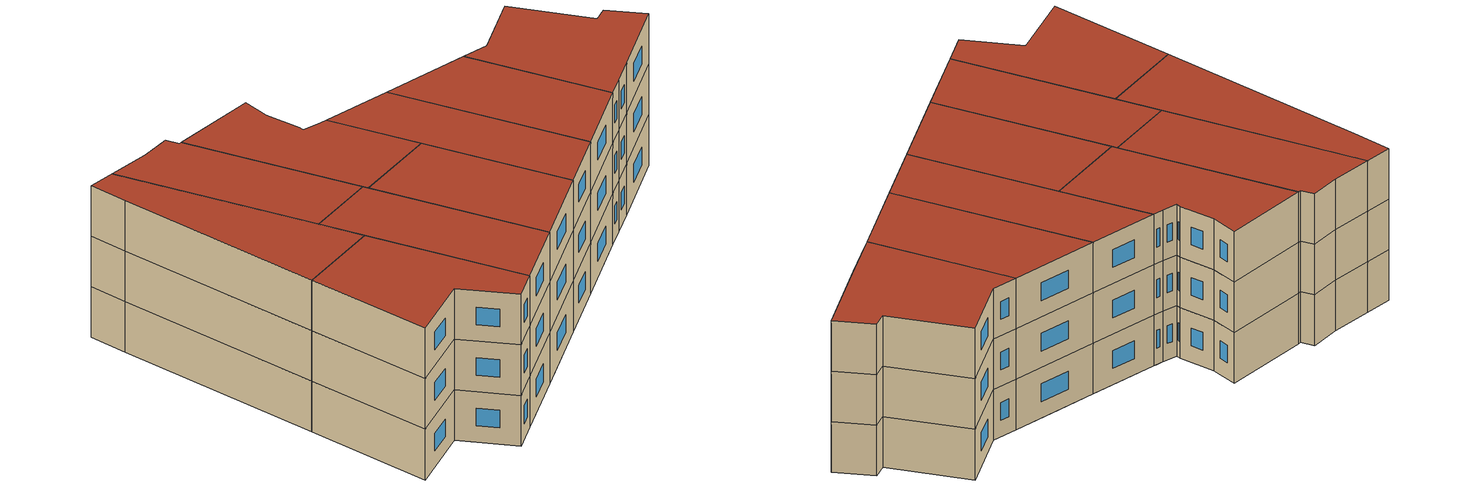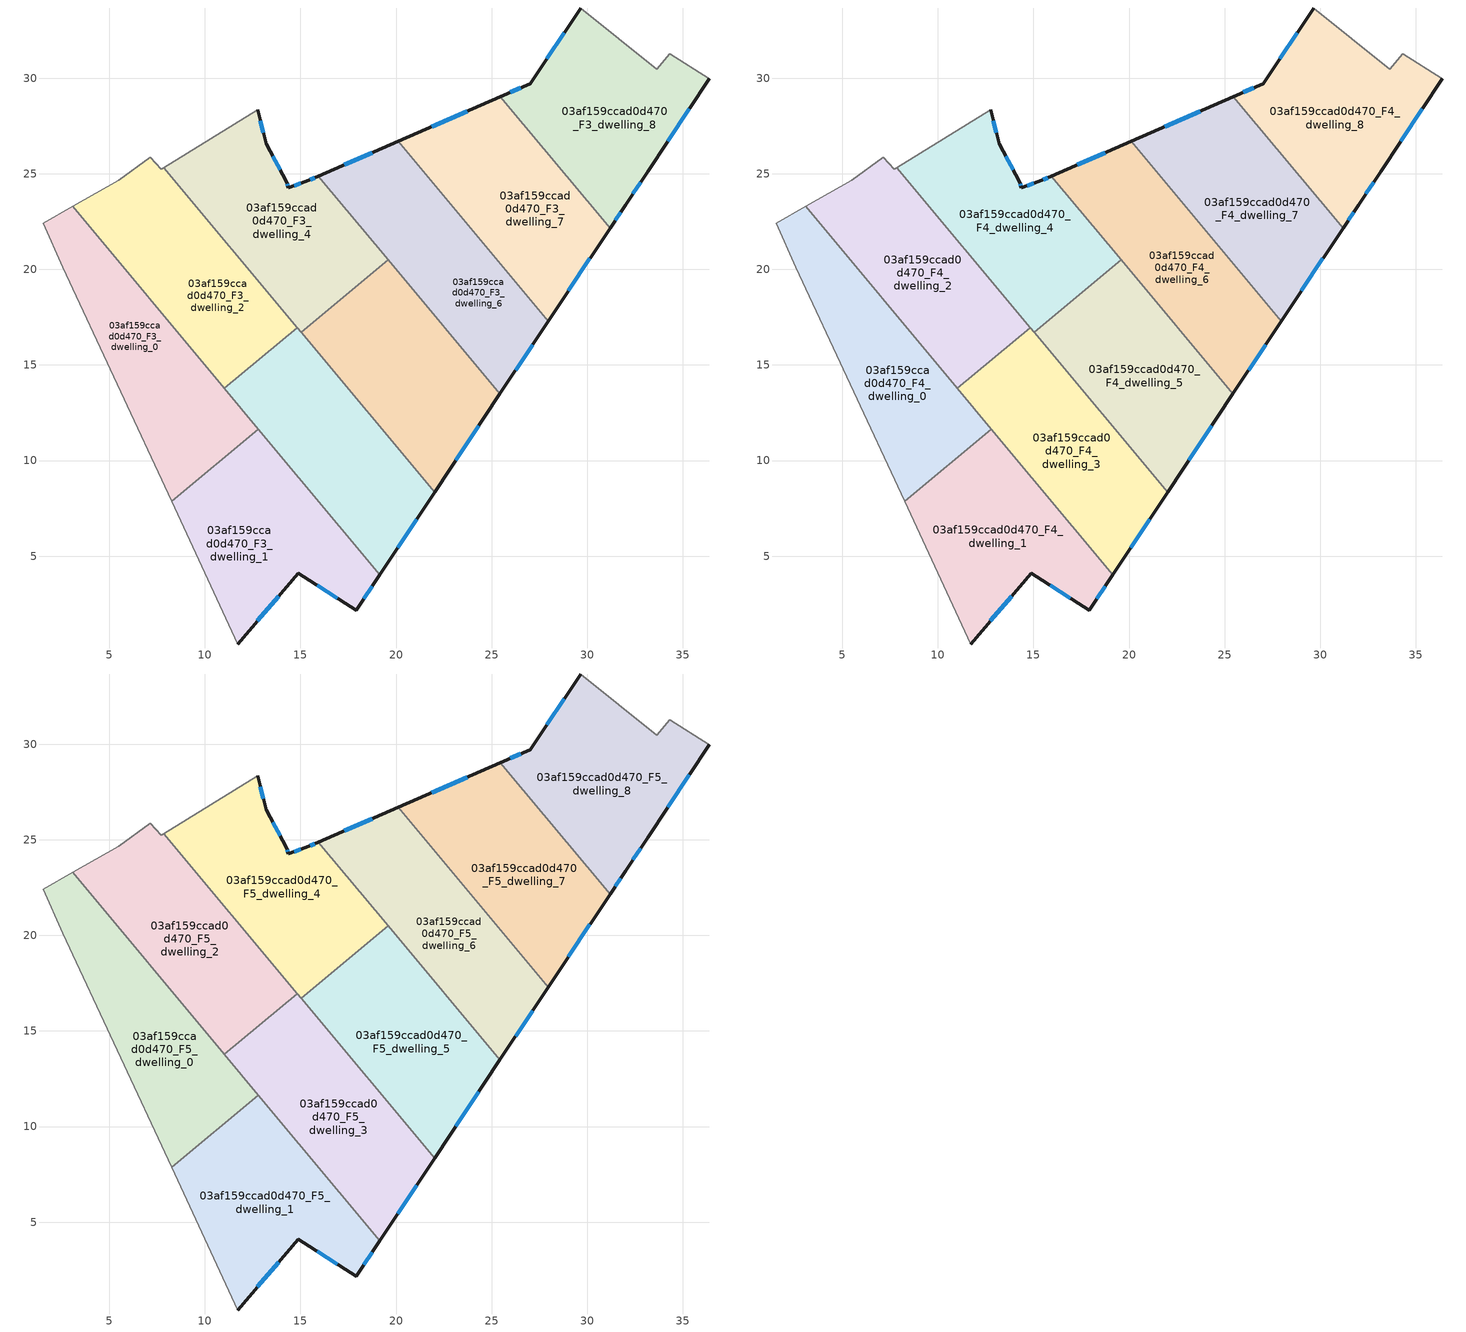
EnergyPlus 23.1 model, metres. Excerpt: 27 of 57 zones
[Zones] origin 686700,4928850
03af159ccad0d470_F3_dwelling_0
 floor to 03af159ccad0d470_F2_dwelling_0 (EU_floor_Construction): 3.1,23.29 9.95,15.08 10.51,13.88 6.37,11.95 2.57,20.12 1.55,22.42 z9
 floor to 03af159ccad0d470_F2_dwelling_1 (EU_floor_Construction): 10.51,13.88 11.89,10.89 8.27,7.87 6.37,11.95 z9
 floor to 03af159ccad0d470_F2_dwelling_3 (EU_floor_Construction): 11.11,13.68 12.8,11.65 11.89,10.89 10.69,13.49 z9
 floor to 03af159ccad0d470_F2_dwelling_2 (EU_floor_Construction): 9.95,15.08 11.11,13.68 10.69,13.49 z9
 wall adiabatic (EU_wall_Construction): 3.1,23.29 1.55,22.42 2.57,20.12 8.27,7.87 z9:12
 wall to 03af159ccad0d470_F3_dwelling_1 (EU_wall_Construction): 8.27,7.87 12.81,11.65 z9:12
 wall to 03af159ccad0d470_F3_dwelling_2 (EU_wall_Construction): 11.03,13.78 3.1,23.29 z9:12
 wall to 03af159ccad0d470_F3_dwelling_3 (EU_wall_Construction): 12.81,11.65 11.03,13.78 z9:12
03af159ccad0d470_F3_dwelling_1
 floor to 03af159ccad0d470_F2_dwelling_1 (EU_floor_Construction): 11.89,10.89 15.11,3.96 14.88,4.11 11.73,0.41 8.27,7.87 z9
 floor to 03af159ccad0d470_F2_dwelling_3 (EU_floor_Construction): 12.8,11.65 19.16,4.04 17.92,2.18 15.11,3.96 11.89,10.89 z9
 wall outside (EU_wall_Construction): 11.73,0.41 14.88,4.11 17.92,2.18 19.16,4.04 z9:12
 wall adiabatic (EU_wall_Construction): 8.27,7.87 11.73,0.41 z9:12
 wall to 03af159ccad0d470_F3_dwelling_3 (EU_wall_Construction): 19.16,4.04 12.81,11.65 z9:12
 window (EU_Window_Construction): 18.32,2.78 18.75,3.43 / 15.87,3.48 16.93,2.81 / 12.76,1.61 13.86,2.91 z9.98:11.02
03af159ccad0d470_F3_dwelling_2
 floor to 03af159ccad0d470_F2_dwelling_2 (EU_floor_Construction): 7.86,25.32 12.65,19.57 14.14,16.38 11.03,13.78 9.95,15.08 5.5,24.65 5.51,24.66 7.15,25.85 7.72,25.24 z9
 floor to 03af159ccad0d470_F2_dwelling_0 (EU_floor_Construction): 5.5,24.65 9.95,15.08 3.1,23.29 z9
 floor adiabatic (EU_floor_Construction): 12.65,19.57 14.83,16.96 14.14,16.38 z9
 wall adiabatic (EU_wall_Construction): 7.86,25.32 7.72,25.24 7.15,25.85 5.51,24.66 3.1,23.29 z9:12
 wall to 03af159ccad0d470_F3_dwelling_3 (EU_wall_Construction): 11.03,13.78 14.83,16.96 z9:12
 wall to 03af159ccad0d470_F3_dwelling_4 (EU_wall_Construction): 14.83,16.96 7.86,25.32 z9:12
03af159ccad0d470_F3_dwelling_3
 floor to 03af159ccad0d470_F2_dwelling_3 (EU_floor_Construction): 14.63,15.32 19.58,4.67 19.16,4.04 11.11,13.68 z9
 floor to 03af159ccad0d470_F2_dwelling_2 (EU_floor_Construction): 14.14,16.38 14.63,15.32 11.11,13.68 11.03,13.78 z9
 floor to 03af159ccad0d470_F2_dwelling_5 (EU_floor_Construction): 15.45,16.22 22.02,8.34 19.58,4.67 14.43,15.75 z9
 floor to 03af159ccad0d470_F2_dwelling_4 (EU_floor_Construction): 14.83,16.96 15.45,16.22 14.43,15.75 14.14,16.38 z9
 wall outside (EU_wall_Construction): 19.16,4.04 22.02,8.34 z9:12
 wall to 03af159ccad0d470_F3_dwelling_5 (EU_wall_Construction): 22.02,8.34 15.04,16.7 z9:12
 wall to 03af159ccad0d470_F3_dwelling_4 (EU_wall_Construction): 15.04,16.7 14.83,16.96 z9:12
 window (EU_Window_Construction): 20.09,5.44 21.09,6.94 z9.98:11.02
03af159ccad0d470_F3_dwelling_4
 floor to 03af159ccad0d470_F2_dwelling_4 (EU_floor_Construction): 15.74,24.78 18.25,19.37 15.05,16.7 12.65,19.57 9.51,26.34 12.76,28.35 13.2,26.56 14.29,24.57 14.37,24.27 15.31,24.6 z9
 floor to 03af159ccad0d470_F2_dwelling_2 (EU_floor_Construction): 9.51,26.34 12.65,19.57 7.86,25.32 z9
 floor to 03af159ccad0d470_F2_dwelling_6 (EU_floor_Construction): 15.94,24.87 19.59,20.5 18.25,19.37 15.74,24.78 z9
 wall outside (EU_wall_Construction): 15.94,24.87 15.31,24.6 14.37,24.27 14.29,24.57 13.2,26.56 12.76,28.35 z9:12
 wall to 03af159ccad0d470_F3_dwelling_5 (EU_wall_Construction): 15.05,16.7 19.59,20.5 z9:12
 wall adiabatic (EU_wall_Construction): 12.76,28.35 7.86,25.32 z9:12
 wall to 03af159ccad0d470_F3_dwelling_6 (EU_wall_Construction): 19.59,20.5 15.94,24.87 z9:12
 window (EU_Window_Construction): 13.06,27.14 12.91,27.77 / 13.94,25.22 13.56,25.91 / 14.35,24.37 14.32,24.47 / 15.01,24.49 14.68,24.38 / 15.74,24.78 15.52,24.69 z9.98:11.02
03af159ccad0d470_F3_dwelling_5
 floor to 03af159ccad0d470_F2_dwelling_6 (EU_floor_Construction): 23.82,15.43 25.02,12.86 22.82,9.55 18.25,19.37 19.59,20.5 z9
 floor to 03af159ccad0d470_F2_dwelling_4 (EU_floor_Construction): 18.25,19.37 18.96,17.85 15.45,16.22 15.05,16.7 z9
 floor to 03af159ccad0d470_F2_dwelling_7 (EU_floor_Construction): 23.82,15.43 25.44,13.49 25.02,12.86 z9
 floor to 03af159ccad0d470_F2_dwelling_5 (EU_floor_Construction): 18.96,17.85 22.82,9.55 22.02,8.34 15.45,16.22 z9
 wall outside (EU_wall_Construction): 22.02,8.34 25.44,13.49 z9:12
 wall to 03af159ccad0d470_F3_dwelling_6 (EU_wall_Construction): 25.44,13.49 19.59,20.5 z9:12
 window (EU_Window_Construction): 23.13,10.02 24.32,11.82 z9.98:11.02
03af159ccad0d470_F3_dwelling_6
 floor to 03af159ccad0d470_F2_dwelling_6 (EU_floor_Construction): 18.84,26.14 23.82,15.43 15.94,24.87 z9
 floor to 03af159ccad0d470_F2_dwelling_7 (EU_floor_Construction): 20.12,26.7 26.58,18.96 27.6,16.75 25.44,13.49 23.82,15.43 18.84,26.14 z9
 floor to 03af159ccad0d470_F2_dwelling_8 (EU_floor_Construction): 26.58,18.96 27.96,17.3 27.6,16.75 z9
 wall outside (EU_wall_Construction): 20.12,26.7 15.94,24.87 / 25.44,13.49 27.96,17.3 z9:12
 wall to 03af159ccad0d470_F3_dwelling_7 (EU_wall_Construction): 27.96,17.3 20.12,26.7 z9:12
 window (EU_Window_Construction): 18.76,26.11 17.3,25.47 / 26.26,14.73 27.14,16.06 z9.98:11.02
03af159ccad0d470_F3_dwelling_7
 floor to 03af159ccad0d470_F2_dwelling_7 (EU_floor_Construction): 22.5,27.74 26.58,18.96 20.12,26.7 z9
 floor to 03af159ccad0d470_F2_dwelling_8 (EU_floor_Construction): 25.46,29.03 30.06,23.51 30.9,21.71 27.96,17.3 26.58,18.96 22.5,27.74 z9
 floor to 03af159ccad0d470_F2_dwelling_9 (EU_floor_Construction): 30.06,23.51 31.19,22.16 30.9,21.71 z9
 wall outside (EU_wall_Construction): 25.46,29.03 20.12,26.7 / 27.96,17.3 31.19,22.16 z9:12
 wall to 03af159ccad0d470_F3_dwelling_8 (EU_wall_Construction): 31.19,22.16 25.46,29.03 z9:12
 window (EU_Window_Construction): 23.72,28.27 21.86,27.46 / 29.01,18.88 30.14,20.58 z9.98:11.02
03af159ccad0d470_F3_dwelling_8
 floor to 03af159ccad0d470_F2_dwelling_8 (EU_floor_Construction): 27.12,29.85 30.06,23.51 25.46,29.03 27.03,29.72 z9
 floor to 03af159ccad0d470_F2_dwelling_9 (EU_floor_Construction): 34.32,31.28 36.38,29.97 33.16,25.11 32.01,23.39 31.19,22.16 30.06,23.51 27.12,29.85 29.65,33.67 33.63,30.46 z9
 wall outside (EU_wall_Construction): 31.19,22.16 32.01,23.39 33.16,25.11 36.38,29.97 / 29.65,33.67 27.03,29.72 25.46,29.03 z9:12
 wall adiabatic (EU_wall_Construction): 36.38,29.97 34.32,31.28 33.63,30.46 29.65,33.67 z9:12
 window (EU_Window_Construction): 34.21,26.69 35.33,28.39 / 32.39,23.95 32.79,24.55 / 31.46,22.56 31.74,22.99 / 26.52,29.49 25.97,29.25 / 28.8,32.38 27.88,31 z9.98:11.02
03af159ccad0d470_F4_dwelling_0
 floor to 03af159ccad0d470_F3_dwelling_0 (EU_floor_Construction): 3.1,23.29 12.81,11.65 8.27,7.87 2.57,20.12 1.55,22.42 z12
 wall adiabatic (EU_wall_Construction): 3.1,23.29 1.55,22.42 2.57,20.12 8.27,7.87 z12:15
 wall to 03af159ccad0d470_F4_dwelling_1 (EU_wall_Construction): 8.27,7.87 12.81,11.65 z12:15
 wall to 03af159ccad0d470_F4_dwelling_2 (EU_wall_Construction): 11.03,13.78 3.1,23.29 z12:15
 wall to 03af159ccad0d470_F4_dwelling_3 (EU_wall_Construction): 12.81,11.65 11.03,13.78 z12:15
03af159ccad0d470_F4_dwelling_1
 floor to 03af159ccad0d470_F3_dwelling_1 (EU_floor_Construction): 12.81,11.65 19.16,4.04 17.92,2.18 14.88,4.11 11.73,0.41 8.27,7.87 z12
 wall outside (EU_wall_Construction): 11.73,0.41 14.88,4.11 17.92,2.18 19.16,4.04 z12:15
 wall adiabatic (EU_wall_Construction): 8.27,7.87 11.73,0.41 z12:15
 wall to 03af159ccad0d470_F4_dwelling_3 (EU_wall_Construction): 19.16,4.04 12.81,11.65 z12:15
 window (EU_Window_Construction): 18.32,2.78 18.75,3.43 / 15.87,3.48 16.93,2.81 / 12.76,1.61 13.86,2.91 z12.98:14.02
03af159ccad0d470_F4_dwelling_2
 floor to 03af159ccad0d470_F3_dwelling_2 (EU_floor_Construction): 7.86,25.32 14.83,16.96 11.03,13.78 3.1,23.29 5.51,24.66 7.15,25.85 7.72,25.24 z12
 wall adiabatic (EU_wall_Construction): 7.86,25.32 7.72,25.24 7.15,25.85 5.51,24.66 3.1,23.29 z12:15
 wall to 03af159ccad0d470_F4_dwelling_3 (EU_wall_Construction): 11.03,13.78 14.83,16.96 z12:15
 wall to 03af159ccad0d470_F4_dwelling_4 (EU_wall_Construction): 14.83,16.96 7.86,25.32 z12:15
03af159ccad0d470_F4_dwelling_3
 floor to 03af159ccad0d470_F3_dwelling_3 (EU_floor_Construction): 14.83,16.96 22.02,8.34 19.16,4.04 11.03,13.78 z12
 wall outside (EU_wall_Construction): 19.16,4.04 22.02,8.34 z12:15
 wall to 03af159ccad0d470_F4_dwelling_5 (EU_wall_Construction): 22.02,8.34 15.04,16.7 z12:15
 wall to 03af159ccad0d470_F4_dwelling_4 (EU_wall_Construction): 15.04,16.7 14.83,16.96 z12:15
 window (EU_Window_Construction): 20.09,5.44 21.09,6.94 z12.98:14.02
03af159ccad0d470_F4_dwelling_4
 floor to 03af159ccad0d470_F3_dwelling_4 (EU_floor_Construction): 15.94,24.87 19.59,20.5 15.05,16.7 7.86,25.32 12.76,28.35 13.2,26.56 14.29,24.57 14.37,24.27 15.31,24.6 z12
 wall outside (EU_wall_Construction): 15.94,24.87 15.31,24.6 14.37,24.27 14.29,24.57 13.2,26.56 12.76,28.35 z12:15
 wall to 03af159ccad0d470_F4_dwelling_5 (EU_wall_Construction): 15.05,16.7 19.59,20.5 z12:15
 wall adiabatic (EU_wall_Construction): 12.76,28.35 7.86,25.32 z12:15
 wall to 03af159ccad0d470_F4_dwelling_6 (EU_wall_Construction): 19.59,20.5 15.94,24.87 z12:15
 window (EU_Window_Construction): 13.06,27.14 12.91,27.77 / 13.94,25.22 13.56,25.91 / 14.35,24.37 14.32,24.47 / 15.01,24.49 14.68,24.38 / 15.74,24.78 15.52,24.69 z12.98:14.02
03af159ccad0d470_F4_dwelling_5
 floor to 03af159ccad0d470_F3_dwelling_5 (EU_floor_Construction): 19.59,20.5 25.44,13.49 22.02,8.34 15.05,16.7 z12
 wall outside (EU_wall_Construction): 22.02,8.34 25.44,13.49 z12:15
 wall to 03af159ccad0d470_F4_dwelling_6 (EU_wall_Construction): 25.44,13.49 19.59,20.5 z12:15
 window (EU_Window_Construction): 23.13,10.02 24.32,11.82 z12.98:14.02
03af159ccad0d470_F4_dwelling_6
 floor to 03af159ccad0d470_F3_dwelling_6 (EU_floor_Construction): 20.12,26.7 27.96,17.3 25.44,13.49 15.94,24.87 z12
 wall outside (EU_wall_Construction): 20.12,26.7 15.94,24.87 / 25.44,13.49 27.96,17.3 z12:15
 wall to 03af159ccad0d470_F4_dwelling_7 (EU_wall_Construction): 27.96,17.3 20.12,26.7 z12:15
 window (EU_Window_Construction): 18.76,26.11 17.3,25.47 / 26.26,14.73 27.14,16.06 z12.98:14.02
03af159ccad0d470_F4_dwelling_7
 floor to 03af159ccad0d470_F3_dwelling_7 (EU_floor_Construction): 25.46,29.03 31.19,22.16 27.96,17.3 20.12,26.7 z12
 wall outside (EU_wall_Construction): 25.46,29.03 20.12,26.7 / 27.96,17.3 31.19,22.16 z12:15
 wall to 03af159ccad0d470_F4_dwelling_8 (EU_wall_Construction): 31.19,22.16 25.46,29.03 z12:15
 window (EU_Window_Construction): 23.72,28.27 21.86,27.46 / 29.01,18.88 30.14,20.58 z12.98:14.02
03af159ccad0d470_F4_dwelling_8
 floor to 03af159ccad0d470_F3_dwelling_8 (EU_floor_Construction): 34.32,31.28 36.38,29.97 33.16,25.11 32.01,23.39 31.19,22.16 25.46,29.03 27.03,29.72 29.65,33.67 33.63,30.46 z12
 wall outside (EU_wall_Construction): 31.19,22.16 32.01,23.39 33.16,25.11 36.38,29.97 / 29.65,33.67 27.03,29.72 25.46,29.03 z12:15
 wall adiabatic (EU_wall_Construction): 36.38,29.97 34.32,31.28 33.63,30.46 29.65,33.67 z12:15
 window (EU_Window_Construction): 34.21,26.69 35.33,28.39 / 32.39,23.95 32.79,24.55 / 31.46,22.56 31.74,22.99 / 26.52,29.49 25.97,29.25 / 28.8,32.38 27.88,31 z12.98:14.02
03af159ccad0d470_F5_dwelling_0
 floor to 03af159ccad0d470_F4_dwelling_0 (EU_floor_Construction): 3.1,23.29 12.81,11.65 8.27,7.87 2.57,20.12 1.55,22.42 z15
 wall adiabatic (EU_wall_Construction): 3.1,23.29 1.55,22.42 2.57,20.12 8.27,7.87 z15:18
 wall to 03af159ccad0d470_F5_dwelling_1 (EU_wall_Construction): 8.27,7.87 12.81,11.65 z15:18
 wall to 03af159ccad0d470_F5_dwelling_2 (EU_wall_Construction): 11.03,13.78 3.1,23.29 z15:18
 wall to 03af159ccad0d470_F5_dwelling_3 (EU_wall_Construction): 12.81,11.65 11.03,13.78 z15:18
 roof outside (EU_roof_Construction): 12.81,11.65 3.1,23.29 1.55,22.42 2.57,20.12 8.27,7.87 z18
03af159ccad0d470_F5_dwelling_1
 floor to 03af159ccad0d470_F4_dwelling_1 (EU_floor_Construction): 12.81,11.65 19.16,4.04 17.92,2.18 14.88,4.11 11.73,0.41 8.27,7.87 z15
 wall outside (EU_wall_Construction): 11.73,0.41 14.88,4.11 17.92,2.18 19.16,4.04 z15:18
 wall adiabatic (EU_wall_Construction): 8.27,7.87 11.73,0.41 z15:18
 wall to 03af159ccad0d470_F5_dwelling_3 (EU_wall_Construction): 19.16,4.04 12.81,11.65 z15:18
 window (EU_Window_Construction): 18.32,2.78 18.75,3.43 / 15.87,3.48 16.93,2.81 / 12.76,1.61 13.86,2.91 z15.98:17.02
 roof outside (EU_roof_Construction): 17.92,2.18 19.16,4.04 12.81,11.65 8.27,7.87 11.73,0.41 14.88,4.11 z18
03af159ccad0d470_F5_dwelling_2
 floor to 03af159ccad0d470_F4_dwelling_2 (EU_floor_Construction): 7.86,25.32 14.83,16.96 11.03,13.78 3.1,23.29 5.51,24.66 7.15,25.85 7.72,25.24 z15
 wall adiabatic (EU_wall_Construction): 7.86,25.32 7.72,25.24 7.15,25.85 5.51,24.66 3.1,23.29 z15:18
 wall to 03af159ccad0d470_F5_dwelling_3 (EU_wall_Construction): 11.03,13.78 14.83,16.96 z15:18
 wall to 03af159ccad0d470_F5_dwelling_4 (EU_wall_Construction): 14.83,16.96 7.86,25.32 z15:18
 roof outside (EU_roof_Construction): 14.83,16.96 7.86,25.32 7.72,25.24 7.15,25.85 5.51,24.66 3.1,23.29 11.03,13.78 z18
03af159ccad0d470_F5_dwelling_3
 floor to 03af159ccad0d470_F4_dwelling_3 (EU_floor_Construction): 14.83,16.96 22.02,8.34 19.16,4.04 11.03,13.78 z15
 wall outside (EU_wall_Construction): 19.16,4.04 22.02,8.34 z15:18
 wall to 03af159ccad0d470_F5_dwelling_5 (EU_wall_Construction): 22.02,8.34 15.04,16.7 z15:18
 wall to 03af159ccad0d470_F5_dwelling_4 (EU_wall_Construction): 15.04,16.7 14.83,16.96 z15:18
 window (EU_Window_Construction): 20.09,5.44 21.09,6.94 z15.98:17.02
 roof outside (EU_roof_Construction): 19.16,4.04 22.02,8.34 14.83,16.96 11.03,13.78 z18
03af159ccad0d470_F5_dwelling_4
 floor to 03af159ccad0d470_F4_dwelling_4 (EU_floor_Construction): 15.94,24.87 19.59,20.5 15.05,16.7 7.86,25.32 12.76,28.35 13.2,26.56 14.29,24.57 14.37,24.27 15.31,24.6 z15
 wall outside (EU_wall_Construction): 15.94,24.87 15.31,24.6 14.37,24.27 14.29,24.57 13.2,26.56 12.76,28.35 z15:18
 wall to 03af159ccad0d470_F5_dwelling_5 (EU_wall_Construction): 15.05,16.7 19.59,20.5 z15:18
 wall adiabatic (EU_wall_Construction): 12.76,28.35 7.86,25.32 z15:18
 wall to 03af159ccad0d470_F5_dwelling_6 (EU_wall_Construction): 19.59,20.5 15.94,24.87 z15:18
 window (EU_Window_Construction): 13.06,27.14 12.91,27.77 / 13.94,25.22 13.56,25.91 / 14.35,24.37 14.32,24.47 / 15.01,24.49 14.68,24.38 / 15.74,24.78 15.52,24.69 z15.98:17.02
 roof outside (EU_roof_Construction): 19.59,20.5 15.94,24.87 15.31,24.6 14.37,24.27 14.29,24.57 13.2,26.56 12.76,28.35 7.86,25.32 15.05,16.7 z18
03af159ccad0d470_F5_dwelling_5
 floor to 03af159ccad0d470_F4_dwelling_5 (EU_floor_Construction): 19.59,20.5 25.44,13.49 22.02,8.34 15.05,16.7 z15
 wall outside (EU_wall_Construction): 22.02,8.34 25.44,13.49 z15:18
 wall to 03af159ccad0d470_F5_dwelling_6 (EU_wall_Construction): 25.44,13.49 19.59,20.5 z15:18
 window (EU_Window_Construction): 23.13,10.02 24.32,11.82 z15.98:17.02
 roof outside (EU_roof_Construction): 22.02,8.34 25.44,13.49 19.59,20.5 15.05,16.7 z18
03af159ccad0d470_F5_dwelling_6
 floor to 03af159ccad0d470_F4_dwelling_6 (EU_floor_Construction): 20.12,26.7 27.96,17.3 25.44,13.49 15.94,24.87 z15
 wall outside (EU_wall_Construction): 20.12,26.7 15.94,24.87 / 25.44,13.49 27.96,17.3 z15:18
 wall to 03af159ccad0d470_F5_dwelling_7 (EU_wall_Construction): 27.96,17.3 20.12,26.7 z15:18
 window (EU_Window_Construction): 18.76,26.11 17.3,25.47 / 26.26,14.73 27.14,16.06 z15.98:17.02
 roof outside (EU_roof_Construction): 25.44,13.49 27.96,17.3 20.12,26.7 15.94,24.87 z18
03af159ccad0d470_F5_dwelling_7
 floor to 03af159ccad0d470_F4_dwelling_7 (EU_floor_Construction): 25.46,29.03 31.19,22.16 27.96,17.3 20.12,26.7 z15
 wall outside (EU_wall_Construction): 25.46,29.03 20.12,26.7 / 27.96,17.3 31.19,22.16 z15:18
 wall to 03af159ccad0d470_F5_dwelling_8 (EU_wall_Construction): 31.19,22.16 25.46,29.03 z15:18
 window (EU_Window_Construction): 23.72,28.27 21.86,27.46 / 29.01,18.88 30.14,20.58 z15.98:17.02
 roof outside (EU_roof_Construction): 27.96,17.3 31.19,22.16 25.46,29.03 20.12,26.7 z18
03af159ccad0d470_F5_dwelling_8
 floor to 03af159ccad0d470_F4_dwelling_8 (EU_floor_Construction): 34.32,31.28 36.38,29.97 33.16,25.11 32.01,23.39 31.19,22.16 25.46,29.03 27.03,29.72 29.65,33.67 33.63,30.46 z15
 wall outside (EU_wall_Construction): 31.19,22.16 32.01,23.39 33.16,25.11 36.38,29.97 / 29.65,33.67 27.03,29.72 25.46,29.03 z15:18
 wall adiabatic (EU_wall_Construction): 36.38,29.97 34.32,31.28 33.63,30.46 29.65,33.67 z15:18
 window (EU_Window_Construction): 34.21,26.69 35.33,28.39 / 32.39,23.95 32.79,24.55 / 31.46,22.56 31.74,22.99 / 26.52,29.49 25.97,29.25 / 28.8,32.38 27.88,31 z15.98:17.02
 roof outside (EU_roof_Construction): 33.16,25.11 36.38,29.97 34.32,31.28 33.63,30.46 29.65,33.67 27.03,29.72 25.46,29.03 31.19,22.16 32.01,23.39 z18
[Building]
EU S2 Campaign: North Axis=0; Terrain=City; Solar Distribution=FullExterior
[Site:Location]
Bologna: Latitude=44.5; Longitude=11.25; Time Zone=1; Elevation=37
[SizingPeriod:WeatherFileDays]
AnnualSizingPeriod: Begin Month=1; Begin Day of Month=1; End Month=12; End Day of Month=31; Day of Week for Start Day=Monday; Use Weather File Daylight Saving Period=No; Use Weather File Rain and Snow Indicators=No
[MATERIAL]
EU_InternalMass_Material: Roughness=MediumRough; Thickness=0.1; Conductivity=1; Density=1800; Specific Heat=900; Thermal Absorptance=0.9; Solar Absorptance=0.7; Visible Absorptance=0.7
[MATERIAL:NOMASS] Roughness=MediumRough; Thermal Absorptance=0.9; Solar Absorptance=0.7; Visible Absorptance=0.7
Name | Thermal Resistance
EU_wall_NoMass | 0.905828
EU_roof_NoMass | 0.37593
EU_floor_NoMass | 0.67114
[WINDOWMATERIAL:SIMPLEGLAZINGSYSTEM]
EU_Window_SimpleGlazing: UFactor=4.52486; Solar Heat Gain Coefficient=0.85; Visible Transmittance=0.85
[CONSTRUCTION]
EU_wall_Construction: EU_wall_NoMass
EU_roof_Construction: EU_roof_NoMass
EU_floor_Construction: EU_floor_NoMass
EU_Window_Construction: EU_Window_SimpleGlazing
EU_InternalMass_Construction: EU_InternalMass_Material
[ZONE] Type=1; Multiplier=1; Ceiling Height=autocalculate; Floor Area=autocalculate; Part of Total Floor Area=Yes
Name | Volume
03af159ccad0d470_F3_dwelling_0; 03af159ccad0d470_F4_dwelling_0; 03af159ccad0d470_F5_dwelling_0 | 177.8
03af159ccad0d470_F3_dwelling_1; 03af159ccad0d470_F4_dwelling_1; 03af159ccad0d470_F5_dwelling_1 | 177.792
03af159ccad0d470_F3_dwelling_2; 03af159ccad0d470_F4_dwelling_2; 03af159ccad0d470_F5_dwelling_2 | 177.787
03af159ccad0d470_F3_dwelling_3; 03af159ccad0d470_F4_dwelling_3; 03af159ccad0d470_F5_dwelling_3 | 177.764
03af159ccad0d470_F3_dwelling_4; 03af159ccad0d470_F4_dwelling_4; 03af159ccad0d470_F5_dwelling_4; 03af159ccad0d470_F3_dwelling_5; 03af159ccad0d470_F4_dwelling_5; 03af159ccad0d470_F5_dwelling_5 | 177.779
03af159ccad0d470_F3_dwelling_6; 03af159ccad0d470_F4_dwelling_6; 03af159ccad0d470_F5_dwelling_6 | 177.773
03af159ccad0d470_F3_dwelling_7; 03af159ccad0d470_F4_dwelling_7; 03af159ccad0d470_F5_dwelling_7 | 177.778
03af159ccad0d470_F3_dwelling_8; 03af159ccad0d470_F4_dwelling_8; 03af159ccad0d470_F5_dwelling_8 | 177.79
[INTERNALMASS] Construction=EU_InternalMass_Construction
Name | Zone or ZoneList | Surface Area
03af159ccad0d470_F3_dwelling_0_EU_InternalMass | 03af159ccad0d470_F3_dwelling_0 | 59.267
03af159ccad0d470_F3_dwelling_1_EU_InternalMass | 03af159ccad0d470_F3_dwelling_1 | 59.2636
03af159ccad0d470_F3_dwelling_2_EU_InternalMass | 03af159ccad0d470_F3_dwelling_2 | 59.2623
03af159ccad0d470_F3_dwelling_3_EU_InternalMass | 03af159ccad0d470_F3_dwelling_3 | 59.2543
03af159ccad0d470_F3_dwelling_4_EU_InternalMass | 03af159ccad0d470_F3_dwelling_4 | 59.2598
03af159ccad0d470_F3_dwelling_5_EU_InternalMass | 03af159ccad0d470_F3_dwelling_5 | 59.2577
03af159ccad0d470_F3_dwelling_6_EU_InternalMass | 03af159ccad0d470_F3_dwelling_6 | 59.2579
03af159ccad0d470_F3_dwelling_7_EU_InternalMass | 03af159ccad0d470_F3_dwelling_7 | 59.2596
03af159ccad0d470_F3_dwelling_8_EU_InternalMass | 03af159ccad0d470_F3_dwelling_8 | 59.2628
03af159ccad0d470_F4_dwelling_0_EU_InternalMass | 03af159ccad0d470_F4_dwelling_0 | 59.267
03af159ccad0d470_F4_dwelling_1_EU_InternalMass | 03af159ccad0d470_F4_dwelling_1 | 59.2636
03af159ccad0d470_F4_dwelling_2_EU_InternalMass | 03af159ccad0d470_F4_dwelling_2 | 59.2623
03af159ccad0d470_F4_dwelling_3_EU_InternalMass | 03af159ccad0d470_F4_dwelling_3 | 59.2543
03af159ccad0d470_F4_dwelling_4_EU_InternalMass | 03af159ccad0d470_F4_dwelling_4 | 59.2598
03af159ccad0d470_F4_dwelling_5_EU_InternalMass | 03af159ccad0d470_F4_dwelling_5 | 59.2577
03af159ccad0d470_F4_dwelling_6_EU_InternalMass | 03af159ccad0d470_F4_dwelling_6 | 59.2579
03af159ccad0d470_F4_dwelling_7_EU_InternalMass | 03af159ccad0d470_F4_dwelling_7 | 59.2596
03af159ccad0d470_F4_dwelling_8_EU_InternalMass | 03af159ccad0d470_F4_dwelling_8 | 59.2628
03af159ccad0d470_F5_dwelling_0_EU_InternalMass | 03af159ccad0d470_F5_dwelling_0 | 59.267
03af159ccad0d470_F5_dwelling_1_EU_InternalMass | 03af159ccad0d470_F5_dwelling_1 | 59.2636
03af159ccad0d470_F5_dwelling_2_EU_InternalMass | 03af159ccad0d470_F5_dwelling_2 | 59.2623
03af159ccad0d470_F5_dwelling_3_EU_InternalMass | 03af159ccad0d470_F5_dwelling_3 | 59.2543
03af159ccad0d470_F5_dwelling_4_EU_InternalMass | 03af159ccad0d470_F5_dwelling_4 | 59.2598
03af159ccad0d470_F5_dwelling_5_EU_InternalMass | 03af159ccad0d470_F5_dwelling_5 | 59.2577
03af159ccad0d470_F5_dwelling_6_EU_InternalMass | 03af159ccad0d470_F5_dwelling_6 | 59.2579
03af159ccad0d470_F5_dwelling_7_EU_InternalMass | 03af159ccad0d470_F5_dwelling_7 | 59.2596
03af159ccad0d470_F5_dwelling_8_EU_InternalMass | 03af159ccad0d470_F5_dwelling_8 | 59.2628
[OTHEREQUIPMENT] Fuel Type=Electricity; Design Level Calculation Method=Watts/Area; Power per Zone Floor Area=1; Fraction Latent=0; Fraction Radiant=0; Fraction Lost=0; Carbon Dioxide Generation Rate=0; EndUse Subcategory=EU_Step8_InternalGains
Name | Zone or ZoneList or Space or SpaceList | Schedule
EU_Step8_InternalGain_03af159ccad0d470_F3_dwelling_0_f000 | 03af159ccad0d470_F3_dwelling_0 | EU_Step8_GainSchedule_03af159ccad0d470_F3_dwelling_0_f000
EU_Step8_InternalGain_03af159ccad0d470_F3_dwelling_1_f000 | 03af159ccad0d470_F3_dwelling_1 | EU_Step8_GainSchedule_03af159ccad0d470_F3_dwelling_1_f000
EU_Step8_InternalGain_03af159ccad0d470_F3_dwelling_2_f000 | 03af159ccad0d470_F3_dwelling_2 | EU_Step8_GainSchedule_03af159ccad0d470_F3_dwelling_2_f000
EU_Step8_InternalGain_03af159ccad0d470_F3_dwelling_3_f000 | 03af159ccad0d470_F3_dwelling_3 | EU_Step8_GainSchedule_03af159ccad0d470_F3_dwelling_3_f000
EU_Step8_InternalGain_03af159ccad0d470_F3_dwelling_4_f000 | 03af159ccad0d470_F3_dwelling_4 | EU_Step8_GainSchedule_03af159ccad0d470_F3_dwelling_4_f000
EU_Step8_InternalGain_03af159ccad0d470_F3_dwelling_5_f000 | 03af159ccad0d470_F3_dwelling_5 | EU_Step8_GainSchedule_03af159ccad0d470_F3_dwelling_5_f000
EU_Step8_InternalGain_03af159ccad0d470_F3_dwelling_6_f000 | 03af159ccad0d470_F3_dwelling_6 | EU_Step8_GainSchedule_03af159ccad0d470_F3_dwelling_6_f000
EU_Step8_InternalGain_03af159ccad0d470_F3_dwelling_7_f000 | 03af159ccad0d470_F3_dwelling_7 | EU_Step8_GainSchedule_03af159ccad0d470_F3_dwelling_7_f000
EU_Step8_InternalGain_03af159ccad0d470_F3_dwelling_8_f000 | 03af159ccad0d470_F3_dwelling_8 | EU_Step8_GainSchedule_03af159ccad0d470_F3_dwelling_8_f000
EU_Step8_InternalGain_03af159ccad0d470_F4_dwelling_0_f000 | 03af159ccad0d470_F4_dwelling_0 | EU_Step8_GainSchedule_03af159ccad0d470_F4_dwelling_0_f000
EU_Step8_InternalGain_03af159ccad0d470_F4_dwelling_1_f000 | 03af159ccad0d470_F4_dwelling_1 | EU_Step8_GainSchedule_03af159ccad0d470_F4_dwelling_1_f000
EU_Step8_InternalGain_03af159ccad0d470_F4_dwelling_2_f000 | 03af159ccad0d470_F4_dwelling_2 | EU_Step8_GainSchedule_03af159ccad0d470_F4_dwelling_2_f000
EU_Step8_InternalGain_03af159ccad0d470_F4_dwelling_3_f000 | 03af159ccad0d470_F4_dwelling_3 | EU_Step8_GainSchedule_03af159ccad0d470_F4_dwelling_3_f000
EU_Step8_InternalGain_03af159ccad0d470_F4_dwelling_4_f000 | 03af159ccad0d470_F4_dwelling_4 | EU_Step8_GainSchedule_03af159ccad0d470_F4_dwelling_4_f000
EU_Step8_InternalGain_03af159ccad0d470_F4_dwelling_5_f000 | 03af159ccad0d470_F4_dwelling_5 | EU_Step8_GainSchedule_03af159ccad0d470_F4_dwelling_5_f000
EU_Step8_InternalGain_03af159ccad0d470_F4_dwelling_6_f000 | 03af159ccad0d470_F4_dwelling_6 | EU_Step8_GainSchedule_03af159ccad0d470_F4_dwelling_6_f000
EU_Step8_InternalGain_03af159ccad0d470_F4_dwelling_7_f000 | 03af159ccad0d470_F4_dwelling_7 | EU_Step8_GainSchedule_03af159ccad0d470_F4_dwelling_7_f000
EU_Step8_InternalGain_03af159ccad0d470_F4_dwelling_8_f000 | 03af159ccad0d470_F4_dwelling_8 | EU_Step8_GainSchedule_03af159ccad0d470_F4_dwelling_8_f000
EU_Step8_InternalGain_03af159ccad0d470_F5_dwelling_0_f000 | 03af159ccad0d470_F5_dwelling_0 | EU_Step8_GainSchedule_03af159ccad0d470_F5_dwelling_0_f000
EU_Step8_InternalGain_03af159ccad0d470_F5_dwelling_1_f000 | 03af159ccad0d470_F5_dwelling_1 | EU_Step8_GainSchedule_03af159ccad0d470_F5_dwelling_1_f000
EU_Step8_InternalGain_03af159ccad0d470_F5_dwelling_2_f000 | 03af159ccad0d470_F5_dwelling_2 | EU_Step8_GainSchedule_03af159ccad0d470_F5_dwelling_2_f000
EU_Step8_InternalGain_03af159ccad0d470_F5_dwelling_3_f000 | 03af159ccad0d470_F5_dwelling_3 | EU_Step8_GainSchedule_03af159ccad0d470_F5_dwelling_3_f000
EU_Step8_InternalGain_03af159ccad0d470_F5_dwelling_4_f000 | 03af159ccad0d470_F5_dwelling_4 | EU_Step8_GainSchedule_03af159ccad0d470_F5_dwelling_4_f000
EU_Step8_InternalGain_03af159ccad0d470_F5_dwelling_5_f000 | 03af159ccad0d470_F5_dwelling_5 | EU_Step8_GainSchedule_03af159ccad0d470_F5_dwelling_5_f000
EU_Step8_InternalGain_03af159ccad0d470_F5_dwelling_6_f000 | 03af159ccad0d470_F5_dwelling_6 | EU_Step8_GainSchedule_03af159ccad0d470_F5_dwelling_6_f000
EU_Step8_InternalGain_03af159ccad0d470_F5_dwelling_7_f000 | 03af159ccad0d470_F5_dwelling_7 | EU_Step8_GainSchedule_03af159ccad0d470_F5_dwelling_7_f000
EU_Step8_InternalGain_03af159ccad0d470_F5_dwelling_8_f000 | 03af159ccad0d470_F5_dwelling_8 | EU_Step8_GainSchedule_03af159ccad0d470_F5_dwelling_8_f000
[ZONEVENTILATION:DESIGNFLOWRATE] Schedule=EU_AlwaysOn; Design Flow Rate Calculation Method=AirChanges/Hour; Air Changes per Hour=0.73129; Ventilation Type=Natural; Fan Pressure Rise=0; Fan Total Efficiency=1; Constant Term Coefficient=1; Temperature Term Coefficient=0; Velocity Term Coefficient=0; Velocity Squared Term Coefficient=0; Minimum Indoor Temperature=-100; Maximum Indoor Temperature=100; Delta Temperature=-100; Minimum Outdoor Temperature=-100; Maximum Outdoor Temperature=100; Maximum Wind Speed=40
Name | Zone or ZoneList or Space or SpaceList
EU_ConstantAir_03af159ccad0d470_F3_dwelling_0 | 03af159ccad0d470_F3_dwelling_0
EU_ConstantAir_03af159ccad0d470_F3_dwelling_1 | 03af159ccad0d470_F3_dwelling_1
EU_ConstantAir_03af159ccad0d470_F3_dwelling_2 | 03af159ccad0d470_F3_dwelling_2
EU_ConstantAir_03af159ccad0d470_F3_dwelling_3 | 03af159ccad0d470_F3_dwelling_3
EU_ConstantAir_03af159ccad0d470_F3_dwelling_4 | 03af159ccad0d470_F3_dwelling_4
EU_ConstantAir_03af159ccad0d470_F3_dwelling_5 | 03af159ccad0d470_F3_dwelling_5
EU_ConstantAir_03af159ccad0d470_F3_dwelling_6 | 03af159ccad0d470_F3_dwelling_6
EU_ConstantAir_03af159ccad0d470_F3_dwelling_7 | 03af159ccad0d470_F3_dwelling_7
EU_ConstantAir_03af159ccad0d470_F3_dwelling_8 | 03af159ccad0d470_F3_dwelling_8
EU_ConstantAir_03af159ccad0d470_F4_dwelling_0 | 03af159ccad0d470_F4_dwelling_0
EU_ConstantAir_03af159ccad0d470_F4_dwelling_1 | 03af159ccad0d470_F4_dwelling_1
EU_ConstantAir_03af159ccad0d470_F4_dwelling_2 | 03af159ccad0d470_F4_dwelling_2
EU_ConstantAir_03af159ccad0d470_F4_dwelling_3 | 03af159ccad0d470_F4_dwelling_3
EU_ConstantAir_03af159ccad0d470_F4_dwelling_4 | 03af159ccad0d470_F4_dwelling_4
EU_ConstantAir_03af159ccad0d470_F4_dwelling_5 | 03af159ccad0d470_F4_dwelling_5
EU_ConstantAir_03af159ccad0d470_F4_dwelling_6 | 03af159ccad0d470_F4_dwelling_6
EU_ConstantAir_03af159ccad0d470_F4_dwelling_7 | 03af159ccad0d470_F4_dwelling_7
EU_ConstantAir_03af159ccad0d470_F4_dwelling_8 | 03af159ccad0d470_F4_dwelling_8
EU_ConstantAir_03af159ccad0d470_F5_dwelling_0 | 03af159ccad0d470_F5_dwelling_0
EU_ConstantAir_03af159ccad0d470_F5_dwelling_1 | 03af159ccad0d470_F5_dwelling_1
EU_ConstantAir_03af159ccad0d470_F5_dwelling_2 | 03af159ccad0d470_F5_dwelling_2
EU_ConstantAir_03af159ccad0d470_F5_dwelling_3 | 03af159ccad0d470_F5_dwelling_3
EU_ConstantAir_03af159ccad0d470_F5_dwelling_4 | 03af159ccad0d470_F5_dwelling_4
EU_ConstantAir_03af159ccad0d470_F5_dwelling_5 | 03af159ccad0d470_F5_dwelling_5
EU_ConstantAir_03af159ccad0d470_F5_dwelling_6 | 03af159ccad0d470_F5_dwelling_6
EU_ConstantAir_03af159ccad0d470_F5_dwelling_7 | 03af159ccad0d470_F5_dwelling_7
EU_ConstantAir_03af159ccad0d470_F5_dwelling_8 | 03af159ccad0d470_F5_dwelling_8
[HVACTEMPLATE:THERMOSTAT] Constant Heating Setpoint=20; Constant Cooling Setpoint=50
EU_HeatOnly_03af159ccad0d470_F2_dwelling_3; EU_HeatOnly_03af159ccad0d470_F2_dwelling_4; EU_HeatOnly_03af159ccad0d470_F2_dwelling_5; EU_HeatOnly_03af159ccad0d470_F2_dwelling_6; EU_HeatOnly_03af159ccad0d470_F2_dwelling_7; EU_HeatOnly_03af159ccad0d470_F2_dwelling_8; EU_HeatOnly_03af159ccad0d470_F2_dwelling_9; EU_HeatOnly_03af159ccad0d470_F3_dwelling_0; EU_HeatOnly_03af159ccad0d470_F3_dwelling_1; EU_HeatOnly_03af159ccad0d470_F3_dwelling_2; EU_HeatOnly_03af159ccad0d470_F3_dwelling_3; EU_HeatOnly_03af159ccad0d470_F3_dwelling_4; EU_HeatOnly_03af159ccad0d470_F3_dwelling_5; EU_HeatOnly_03af159ccad0d470_F3_dwelling_6; EU_HeatOnly_03af159ccad0d470_F3_dwelling_7; EU_HeatOnly_03af159ccad0d470_F3_dwelling_8; EU_HeatOnly_03af159ccad0d470_F4_dwelling_0; EU_HeatOnly_03af159ccad0d470_F4_dwelling_1; EU_HeatOnly_03af159ccad0d470_F4_dwelling_2; EU_HeatOnly_03af159ccad0d470_F4_dwelling_3; EU_HeatOnly_03af159ccad0d470_F4_dwelling_4; EU_HeatOnly_03af159ccad0d470_F4_dwelling_5; EU_HeatOnly_03af159ccad0d470_F4_dwelling_6; EU_HeatOnly_03af159ccad0d470_F4_dwelling_7; EU_HeatOnly_03af159ccad0d470_F4_dwelling_8; EU_HeatOnly_03af159ccad0d470_F5_dwelling_0; EU_HeatOnly_03af159ccad0d470_F5_dwelling_1; EU_HeatOnly_03af159ccad0d470_F5_dwelling_2; EU_HeatOnly_03af159ccad0d470_F5_dwelling_3; EU_HeatOnly_03af159ccad0d470_F5_dwelling_4; EU_HeatOnly_03af159ccad0d470_F5_dwelling_5; EU_HeatOnly_03af159ccad0d470_F5_dwelling_6; EU_HeatOnly_03af159ccad0d470_F5_dwelling_7; EU_HeatOnly_03af159ccad0d470_F5_dwelling_8
[HVACTEMPLATE:ZONE:IDEALLOADSAIRSYSTEM] System Availability Schedule=EU_AlwaysOn; Maximum Heating Supply Air Temperature=50; Minimum Cooling Supply Air Temperature=13; Maximum Heating Supply Air Humidity Ratio=0.0156; Minimum Cooling Supply Air Humidity Ratio=0.0077; Heating Limit=NoLimit; Cooling Limit=NoLimit; Heating Availability Schedule=EU_AlwaysOn; Cooling Availability Schedule=EU_CoolingOff; Dehumidification Control Type=ConstantSensibleHeatRatio; Cooling Sensible Heat Ratio=0.7; Dehumidification Setpoint=60; Humidification Control Type=None; Humidification Setpoint=30; Outdoor Air Method=None; Outdoor Air Flow Rate per Person=0.00944; Outdoor Air Flow Rate per Zone Floor Area=0; Outdoor Air Flow Rate per Zone=0; Demand Controlled Ventilation Type=None; Outdoor Air Economizer Type=NoEconomizer; Heat Recovery Type=None; Sensible Heat Recovery Effectiveness=0.7; Latent Heat Recovery Effectiveness=0.65
Name | Template Thermostat
03af159ccad0d470_F3_dwelling_0 | EU_HeatOnly_03af159ccad0d470_F3_dwelling_0
03af159ccad0d470_F3_dwelling_1 | EU_HeatOnly_03af159ccad0d470_F3_dwelling_1
03af159ccad0d470_F3_dwelling_2 | EU_HeatOnly_03af159ccad0d470_F3_dwelling_2
03af159ccad0d470_F3_dwelling_3 | EU_HeatOnly_03af159ccad0d470_F3_dwelling_3
03af159ccad0d470_F3_dwelling_4 | EU_HeatOnly_03af159ccad0d470_F3_dwelling_4
03af159ccad0d470_F3_dwelling_5 | EU_HeatOnly_03af159ccad0d470_F3_dwelling_5
03af159ccad0d470_F3_dwelling_6 | EU_HeatOnly_03af159ccad0d470_F3_dwelling_6
03af159ccad0d470_F3_dwelling_7 | EU_HeatOnly_03af159ccad0d470_F3_dwelling_7
03af159ccad0d470_F3_dwelling_8 | EU_HeatOnly_03af159ccad0d470_F3_dwelling_8
03af159ccad0d470_F4_dwelling_0 | EU_HeatOnly_03af159ccad0d470_F4_dwelling_0
03af159ccad0d470_F4_dwelling_1 | EU_HeatOnly_03af159ccad0d470_F4_dwelling_1
03af159ccad0d470_F4_dwelling_2 | EU_HeatOnly_03af159ccad0d470_F4_dwelling_2
03af159ccad0d470_F4_dwelling_3 | EU_HeatOnly_03af159ccad0d470_F4_dwelling_3
03af159ccad0d470_F4_dwelling_4 | EU_HeatOnly_03af159ccad0d470_F4_dwelling_4
03af159ccad0d470_F4_dwelling_5 | EU_HeatOnly_03af159ccad0d470_F4_dwelling_5
03af159ccad0d470_F4_dwelling_6 | EU_HeatOnly_03af159ccad0d470_F4_dwelling_6
03af159ccad0d470_F4_dwelling_7 | EU_HeatOnly_03af159ccad0d470_F4_dwelling_7
03af159ccad0d470_F4_dwelling_8 | EU_HeatOnly_03af159ccad0d470_F4_dwelling_8
03af159ccad0d470_F5_dwelling_0 | EU_HeatOnly_03af159ccad0d470_F5_dwelling_0
03af159ccad0d470_F5_dwelling_1 | EU_HeatOnly_03af159ccad0d470_F5_dwelling_1
03af159ccad0d470_F5_dwelling_2 | EU_HeatOnly_03af159ccad0d470_F5_dwelling_2
03af159ccad0d470_F5_dwelling_3 | EU_HeatOnly_03af159ccad0d470_F5_dwelling_3
03af159ccad0d470_F5_dwelling_4 | EU_HeatOnly_03af159ccad0d470_F5_dwelling_4
03af159ccad0d470_F5_dwelling_5 | EU_HeatOnly_03af159ccad0d470_F5_dwelling_5
03af159ccad0d470_F5_dwelling_6 | EU_HeatOnly_03af159ccad0d470_F5_dwelling_6
03af159ccad0d470_F5_dwelling_7 | EU_HeatOnly_03af159ccad0d470_F5_dwelling_7
03af159ccad0d470_F5_dwelling_8 | EU_HeatOnly_03af159ccad0d470_F5_dwelling_8
[SIZING:ZONE] Zone Cooling Design Supply Air Temperature Input Method=SupplyAirTemperature; Zone Cooling Design Supply Air Temperature=13; Zone Heating Design Supply Air Temperature Input Method=SupplyAirTemperature; Zone Heating Design Supply Air Temperature=50; Zone Cooling Design Supply Air Humidity Ratio=0.008; Zone Heating Design Supply Air Humidity Ratio=0.008; Cooling Design Air Flow Method=DesignDay; Cooling Design Air Flow Rate=0; Cooling Minimum Air Flow per Zone Floor Area=0.000762; Cooling Minimum Air Flow=0; Cooling Minimum Air Flow Fraction=0.2; Heating Design Air Flow Method=DesignDay; Heating Design Air Flow Rate=0; Heating Maximum Air Flow per Zone Floor Area=0.002032; Heating Maximum Air Flow=0.141576; Heating Maximum Air Flow Fraction=0.3; Account for Dedicated Outdoor Air System=No; Dedicated Outdoor Air System Control Strategy=NeutralSupplyAir; Dedicated Outdoor Air Low Setpoint Temperature for Design=autosize; Dedicated Outdoor Air High Setpoint Temperature for Design=autosize; Zone Load Sizing Method=Sensible Load Only No Latent Load; Zone Latent Cooling Design Supply Air Humidity Ratio Input Method=HumidityRatioDifference; Zone Cooling Design Supply Air Humidity Ratio Difference=0.005; Zone Latent Heating Design Supply Air Humidity Ratio Input Method=HumidityRatioDifference; Zone Humidification Design Supply Air Humidity Ratio Difference=0.005
03af159ccad0d470_F3_dwelling_0; 03af159ccad0d470_F3_dwelling_1; 03af159ccad0d470_F3_dwelling_2; 03af159ccad0d470_F3_dwelling_3; 03af159ccad0d470_F3_dwelling_4; 03af159ccad0d470_F3_dwelling_5; 03af159ccad0d470_F3_dwelling_6; 03af159ccad0d470_F3_dwelling_7; 03af159ccad0d470_F3_dwelling_8; 03af159ccad0d470_F4_dwelling_0; 03af159ccad0d470_F4_dwelling_1; 03af159ccad0d470_F4_dwelling_2; 03af159ccad0d470_F4_dwelling_3; 03af159ccad0d470_F4_dwelling_4; 03af159ccad0d470_F4_dwelling_5; 03af159ccad0d470_F4_dwelling_6; 03af159ccad0d470_F4_dwelling_7; 03af159ccad0d470_F4_dwelling_8; 03af159ccad0d470_F5_dwelling_0; 03af159ccad0d470_F5_dwelling_1; 03af159ccad0d470_F5_dwelling_2; 03af159ccad0d470_F5_dwelling_3; 03af159ccad0d470_F5_dwelling_4; 03af159ccad0d470_F5_dwelling_5; 03af159ccad0d470_F5_dwelling_6; 03af159ccad0d470_F5_dwelling_7; 03af159ccad0d470_F5_dwelling_8
[SCHEDULE:CONSTANT]
Name | Hourly Value
EU_AlwaysOn | 1
EU_CoolingOff | 0
[SCHEDULE:FILE] Column Number=1; Rows to Skip at Top=0; Number of Hours of Data=8760; Column Separator=Comma; Interpolate to Timestep=No; Minutes per Item=60; Adjust Schedule for Daylight Savings=Yes
Name | File
EU_Step8_GainSchedule_03af159ccad0d470_F3_dwelling_0_f000 | ../../schedules/03af159ccad0d470/03af159ccad0d470_F3_dwelling_0_f000_gain.csv
EU_Step8_GainSchedule_03af159ccad0d470_F3_dwelling_1_f000 | ../../schedules/03af159ccad0d470/03af159ccad0d470_F3_dwelling_1_f000_gain.csv
EU_Step8_GainSchedule_03af159ccad0d470_F3_dwelling_2_f000 | ../../schedules/03af159ccad0d470/03af159ccad0d470_F3_dwelling_2_f000_gain.csv
EU_Step8_GainSchedule_03af159ccad0d470_F3_dwelling_3_f000 | ../../schedules/03af159ccad0d470/03af159ccad0d470_F3_dwelling_3_f000_gain.csv
EU_Step8_GainSchedule_03af159ccad0d470_F3_dwelling_4_f000 | ../../schedules/03af159ccad0d470/03af159ccad0d470_F3_dwelling_4_f000_gain.csv
EU_Step8_GainSchedule_03af159ccad0d470_F3_dwelling_5_f000 | ../../schedules/03af159ccad0d470/03af159ccad0d470_F3_dwelling_5_f000_gain.csv
EU_Step8_GainSchedule_03af159ccad0d470_F3_dwelling_6_f000 | ../../schedules/03af159ccad0d470/03af159ccad0d470_F3_dwelling_6_f000_gain.csv
EU_Step8_GainSchedule_03af159ccad0d470_F3_dwelling_7_f000 | ../../schedules/03af159ccad0d470/03af159ccad0d470_F3_dwelling_7_f000_gain.csv
EU_Step8_GainSchedule_03af159ccad0d470_F3_dwelling_8_f000 | ../../schedules/03af159ccad0d470/03af159ccad0d470_F3_dwelling_8_f000_gain.csv
EU_Step8_GainSchedule_03af159ccad0d470_F4_dwelling_0_f000 | ../../schedules/03af159ccad0d470/03af159ccad0d470_F4_dwelling_0_f000_gain.csv
EU_Step8_GainSchedule_03af159ccad0d470_F4_dwelling_1_f000 | ../../schedules/03af159ccad0d470/03af159ccad0d470_F4_dwelling_1_f000_gain.csv
EU_Step8_GainSchedule_03af159ccad0d470_F4_dwelling_2_f000 | ../../schedules/03af159ccad0d470/03af159ccad0d470_F4_dwelling_2_f000_gain.csv
EU_Step8_GainSchedule_03af159ccad0d470_F4_dwelling_3_f000 | ../../schedules/03af159ccad0d470/03af159ccad0d470_F4_dwelling_3_f000_gain.csv
EU_Step8_GainSchedule_03af159ccad0d470_F4_dwelling_4_f000 | ../../schedules/03af159ccad0d470/03af159ccad0d470_F4_dwelling_4_f000_gain.csv
EU_Step8_GainSchedule_03af159ccad0d470_F4_dwelling_5_f000 | ../../schedules/03af159ccad0d470/03af159ccad0d470_F4_dwelling_5_f000_gain.csv
EU_Step8_GainSchedule_03af159ccad0d470_F4_dwelling_6_f000 | ../../schedules/03af159ccad0d470/03af159ccad0d470_F4_dwelling_6_f000_gain.csv
EU_Step8_GainSchedule_03af159ccad0d470_F4_dwelling_7_f000 | ../../schedules/03af159ccad0d470/03af159ccad0d470_F4_dwelling_7_f000_gain.csv
EU_Step8_GainSchedule_03af159ccad0d470_F4_dwelling_8_f000 | ../../schedules/03af159ccad0d470/03af159ccad0d470_F4_dwelling_8_f000_gain.csv
EU_Step8_GainSchedule_03af159ccad0d470_F5_dwelling_0_f000 | ../../schedules/03af159ccad0d470/03af159ccad0d470_F5_dwelling_0_f000_gain.csv
EU_Step8_GainSchedule_03af159ccad0d470_F5_dwelling_1_f000 | ../../schedules/03af159ccad0d470/03af159ccad0d470_F5_dwelling_1_f000_gain.csv
EU_Step8_GainSchedule_03af159ccad0d470_F5_dwelling_2_f000 | ../../schedules/03af159ccad0d470/03af159ccad0d470_F5_dwelling_2_f000_gain.csv
EU_Step8_GainSchedule_03af159ccad0d470_F5_dwelling_3_f000 | ../../schedules/03af159ccad0d470/03af159ccad0d470_F5_dwelling_3_f000_gain.csv
EU_Step8_GainSchedule_03af159ccad0d470_F5_dwelling_4_f000 | ../../schedules/03af159ccad0d470/03af159ccad0d470_F5_dwelling_4_f000_gain.csv
EU_Step8_GainSchedule_03af159ccad0d470_F5_dwelling_5_f000 | ../../schedules/03af159ccad0d470/03af159ccad0d470_F5_dwelling_5_f000_gain.csv
EU_Step8_GainSchedule_03af159ccad0d470_F5_dwelling_6_f000 | ../../schedules/03af159ccad0d470/03af159ccad0d470_F5_dwelling_6_f000_gain.csv
EU_Step8_GainSchedule_03af159ccad0d470_F5_dwelling_7_f000 | ../../schedules/03af159ccad0d470/03af159ccad0d470_F5_dwelling_7_f000_gain.csv
EU_Step8_GainSchedule_03af159ccad0d470_F5_dwelling_8_f000 | ../../schedules/03af159ccad0d470/03af159ccad0d470_F5_dwelling_8_f000_gain.csv
